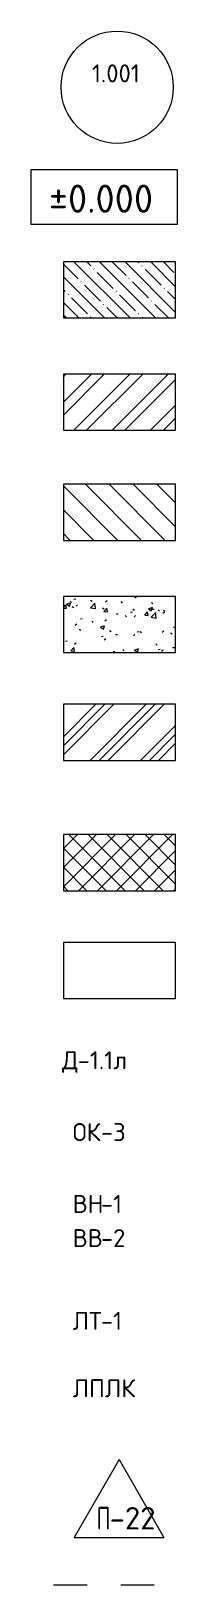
# Model space of a CAD drawing. Header units: millimetres. Extents: x -68946 to 288321, y -402657 to 324925.
# Drawn here: x 72177 to 73576, y -255619 to -241781 of the extents above; entities that cross this region are included whole.
import ezdxf

# ---------------------------------------------------------------- set-up
doc = ezdxf.new("R2010")
doc.units = ezdxf.units.MM
doc.linetypes.add('ADSK_Невидимые', pattern=[500, 300, -200])
doc.linetypes.add('ADSK_Скрыто', pattern=[600, 300, -300])
for name, color, linetype, lineweight in [('A-DETL-____-HDLN', 90, 'ADSK_Невидимые', 9), ('A-DETL-____-OTLN', 250, 'Continuous', 5), ('A-DETL-____-THIN', 250, 'Continuous', 9), ('A-DETL-GENF-OTLN', 250, 'Continuous', 5), ('A-FLOR-____-IDEN', 11, 'Continuous', 9), ('G-____-____-TEXT', 250, 'Continuous', 9)]:
    doc.layers.add(name, color=color, linetype=linetype, lineweight=lineweight)
doc.styles.add('ISOCPEUR_2', font='isocpeur.ttf', dxfattribs={"height": 160})
doc.styles.add('ISOCPEUR_4', font='isocpeur.ttf', dxfattribs={"height": 300})
doc.styles.add('ISOCPEUR_5', font='isocpeur.ttf', dxfattribs={"height": 8})

# ---------------------------------------------------------------- blocks, each defined once
blk = doc.blocks.new('AAR_СКБ_Марка_Перекрытия - Марка пола-17325028-АР1_Маркировочный план_надземные_Условные обозначения')
at = {"layer": 'A-FLOR-____-IDEN'}
for p, q in [((5755, 4739), (5355, 4046)), ((5755, 4739), (6155, 4046)), ((5355, 4046), (6155, 4046))]:
    blk.add_line(p, q, dxfattribs=at)

msp = doc.modelspace()

# ---------------------------------------------------------------- hatches: boundary and pattern name
at = {"layer": 'A-DETL-GENF-OTLN', "lineweight": 5}
h = msp.add_hatch(dxfattribs=at)
h.set_pattern_fill('FP_55', color=10, style=0, pattern_type=2)
h.set_pattern_definition([(135, (67206.86, -259241.39), (-114.0493, -114.0493), []), (135, (67320.91, -259241.39), (-114.0493, -114.0493), [201.612, -40.322, 3.353, -36.97])])
h.paths.add_polyline_path([(73465.2123, -244336.4203), (73465.2123, -243836.4203), (72465.2123, -243836.4203), (72465.2123, -244336.4203)])
h = msp.add_hatch(dxfattribs=at)
h.set_pattern_fill('FP_56', color=10, style=0, pattern_type=2)
h.set_pattern_definition([(45, (67206.86, -259241.4), (-171.074, 171.074), []), (45, (67320.91, -259241.4), (-171.074, 171.074), [])])
h.paths.add_polyline_path([(73465.2123, -245336.4203), (73465.2123, -244836.4203), (72465.2123, -244836.4203), (72465.2123, -245336.4203)])
h = msp.add_hatch(dxfattribs=at)
h.set_pattern_fill('FP_57', color=10, style=0, pattern_type=2)
h.set_pattern_definition([(135, (67206.86, -259241.39), (-106.066, -106.066), [])])
h.paths.add_polyline_path([(73465.2123, -246316.4203), (73465.2123, -245816.4203), (72465.2123, -245816.4203), (72465.2123, -246316.4203)])
h = msp.add_hatch(dxfattribs=at)
h.set_pattern_fill('FP_50', color=10, style=0, pattern_type=2)
h.set_pattern_definition([(50, (67206.86, -259241.4), (364.368, -31.878), [38.1, -419.1]), (355, (67206.86, -259241.4), (-70.486, 382.113), [30.48, -335.28]), (100.451, (67237.23, -259244.05), (293.885, 350.233), [32.38, -356.18]), (46.184, (67206.86, -259139.8), (542.158, -84.086), [57.15, -628.65]), (96.636, (67252.04, -259146.8), (474.805, 494.855), [48.57, -534.27]), (351.184, (67206.86, -259139.8), (474.81, 494.85), [45.72, -502.92]), (21, (67257.66, -259165.2), (303.2285, -204.5305), [38.1, -419.1]), (326, (67257.66, -259165.2), (123.604, 368.376), [30.48, -335.28]), (71.451, (67282.93, -259182.23), (426.834, 163.843), [32.38, -356.18]), (37.5, (67206.86, -259241.39), (6.1766, 169.1102), [16.764, -314.452, 16.764, -323.596, -336.55]), (37.5, (67206.86, -259241.39), (6.1766, 169.1102), [-671.576, 16.764, -319.786]), (7.5, (67206.86, -259241.39), (133.6389, 200.3615), [16.764, -177.292, 16.764, -306.832, -128.27]), (7.5, (67206.86, -259241.39), (133.6389, 200.3615), [-517.652, 16.764, -111.506]), (327.5, (67093.58, -259241.39), (271.1818, -11.4584), [16.764, -110.236, 16.764, -379.476, -525.78]), (327.5, (67093.58, -259241.39), (271.1818, -11.4584), [-523.24, 16.764, -509.016]), (317.5, (67042.78, -259241.4), (296.2585, 50.853), [16.764, -148.336, 16.764, -246.38, -373.38]), (317.5, (67042.78, -259241.4), (296.2585, 50.853), [-428.244, 16.764, -356.616])])
h.paths.add_polyline_path([(73465.2123, -247316.4203), (73465.2123, -246816.4203), (72465.2123, -246816.4203), (72465.2123, -247316.4203)])
h = msp.add_hatch(dxfattribs=at)
h.set_pattern_fill('FP_9', color=10, style=0, pattern_type=2)
h.set_pattern_definition([(45, (67206.86, -259241.4), (-224.5064, 224.5064), []), (45, (67286.24, -259241.4), (0, 449.013), []), (45, (67127.5, -259241.4), (0, 449.013), [])])
h.paths.add_polyline_path([(73465.2123, -248276.4203), (73465.2123, -247776.4203), (72465.2123, -247776.4203), (72465.2123, -248276.4203)])
h = msp.add_hatch(dxfattribs=at)
h.set_pattern_fill('FP_16', color=10, style=0, pattern_type=2)
h.set_pattern_definition([(135, (67206.86, -259241.39), (-84.8528, -84.8528), []), (225, (67206.86, -259241.39), (84.8528, -84.8528), [])])
h.paths.add_polyline_path([(73465.2123, -249436.4203), (73465.2123, -248936.4203), (72465.2123, -248936.4203), (72465.2123, -249436.4203)])

# ---------------------------------------------------------------- linework, layer by layer
at = {"layer": 'A-DETL-____-HDLN', "linetype": 'ADSK_Скрыто', "lineweight": 5}
msp.add_line((72375.8149, -255618.5467), (73575.8149, -255618.5467), dxfattribs=at)
at = {"layer": 'A-DETL-____-OTLN', "lineweight": 13}
for p, q in [((73465.2123, -249896.4203), (72465.2123, -249896.4203)), ((72465.2123, -249896.4203), (72465.2123, -250396.4203)), ((73465.2123, -250396.4203), (73465.2123, -249896.4203)), ((72465.2123, -250396.4203), (73465.2123, -250396.4203))]:
    msp.add_line(p, q, dxfattribs=at)
at = {"layer": 'A-DETL-____-THIN'}
for p, q in [((73465.2123, -243836.4203), (72465.2123, -243836.4203)), ((72465.2123, -243836.4203), (72465.2123, -244336.4203)), ((73465.2123, -244336.4203), (73465.2123, -243836.4203)), ((72465.2123, -244336.4203), (73465.2123, -244336.4203)), ((73465.2123, -244836.4203), (72465.2123, -244836.4203)), ((72465.2123, -244836.4203), (72465.2123, -245336.4203)), ((73465.2123, -245336.4203), (73465.2123, -244836.4203)), ((72465.2123, -245336.4203), (73465.2123, -245336.4203)), ((73465.2123, -245816.4203), (72465.2123, -245816.4203)), ((72465.2123, -245816.4203), (72465.2123, -246316.4203)), ((73465.2123, -246316.4203), (73465.2123, -245816.4203)), ((72465.2123, -246316.4203), (73465.2123, -246316.4203)), ((73465.2123, -246816.4203), (72465.2123, -246816.4203)), ((72465.2123, -246816.4203), (72465.2123, -247316.4203)), ((73465.2123, -247316.4203), (73465.2123, -246816.4203)), ((72465.2123, -247316.4203), (73465.2123, -247316.4203)), ((73465.2123, -247776.4203), (72465.2123, -247776.4203)), ((72465.2123, -247776.4203), (72465.2123, -248276.4203)), ((73465.2123, -248276.4203), (73465.2123, -247776.4203)), ((72465.2123, -248276.4203), (73465.2123, -248276.4203)), ((73465.2123, -248936.4203), (72465.2123, -248936.4203)), ((72465.2123, -248936.4203), (72465.2123, -249436.4203)), ((73465.2123, -249436.4203), (73465.2123, -248936.4203)), ((72465.2123, -249436.4203), (73465.2123, -249436.4203))]:
    msp.add_line(p, q, dxfattribs=at)
msp.add_circle((72944.684, -242281.392), 500, dxfattribs=at)
at = {"layer": 'G-____-____-TEXT', "color": 170, "flags": 128}
msp.add_lwpolyline([(72176.5849, -243015.2662), (73479.1367, -243015.2662), (73479.1367, -243505.2662), (72176.5849, -243505.2662)], close=True, dxfattribs=at)

# ---------------------------------------------------------------- block references
at = {"layer": 'A-FLOR-____-IDEN'}
msp.add_blockref('AAR_СКБ_Марка_Перекрытия - Марка пола-17325028-АР1_Маркировочный план_надземные_Условные обозначения', (67206.8634, -259241.3892), dxfattribs=at)

# ---------------------------------------------------------------- texts
at = {"layer": 'A-FLOR-____-IDEN', "char_height": 200, "attachment_point": 1, "style": 'ISOCPEUR_2'}
for s, insert, width in [('\\fISOCPEUR|b0|i0|c204|p34|;\\W.7;П', (72761.3953, -254924.4369), 140.295312), ('-22', (72877.1505, -254924.4369), 370.379625)]:
    msp.add_mtext(s, dxfattribs=dict(at, insert=insert, width=width))
at = {"layer": 'G-____-____-TEXT', "color": 7, "attachment_point": 1}
for s, insert, char_height, width, style in [('1.001', (72719.8353, -242077.8516), 160, 521.096875, 'ISOCPEUR_4'), (' ±0.000', (72176.5849, -243148.912), 250, 1354.851875, 'ISOCPEUR_5'), ('\\fISOCPEUR|b0|i0|c204|p34|;Д', (72453.878, -250866.0035), 160, 168.354375, 'ISOCPEUR_4'), ('-1.1', (72592.7842, -250866.0035), 160, 384.81, 'ISOCPEUR_4'), ('\\fISOCPEUR|b0|i0|c204|p34|;л', (72910.2842, -250866.0035), 160, 136.286875, 'ISOCPEUR_4'), ('ОК', (72547.7474, -251506.0035), 160, 304.64125, 'ISOCPEUR_4'), ('-3', (72799.1016, -251506.0035), 160, 272.57375, 'ISOCPEUR_4'), ('ВН', (72547.7474, -252146.0035), 160, 304.64125, 'ISOCPEUR_4'), ('-1', (72799.1016, -252146.0035), 160, 232.489375, 'ISOCPEUR_4'), ('ВВ', (72547.7474, -252450.2743), 160, 304.64125, 'ISOCPEUR_4'), ('-2', (72799.1016, -252450.2743), 160, 272.57375, 'ISOCPEUR_4'), ('ЛТ', (72547.7474, -253187.1916), 160, 304.64125, 'ISOCPEUR_4'), ('-1', (72799.1016, -253187.1916), 160, 232.489375, 'ISOCPEUR_4'), ('ЛПЛК', (72547.7474, -253787.1916), 160, 609.2825, 'ISOCPEUR_4')]:
    msp.add_mtext(s, dxfattribs=dict(at, insert=insert, char_height=char_height, width=width, style=style))

doc.saveas('drawing.dxf')
